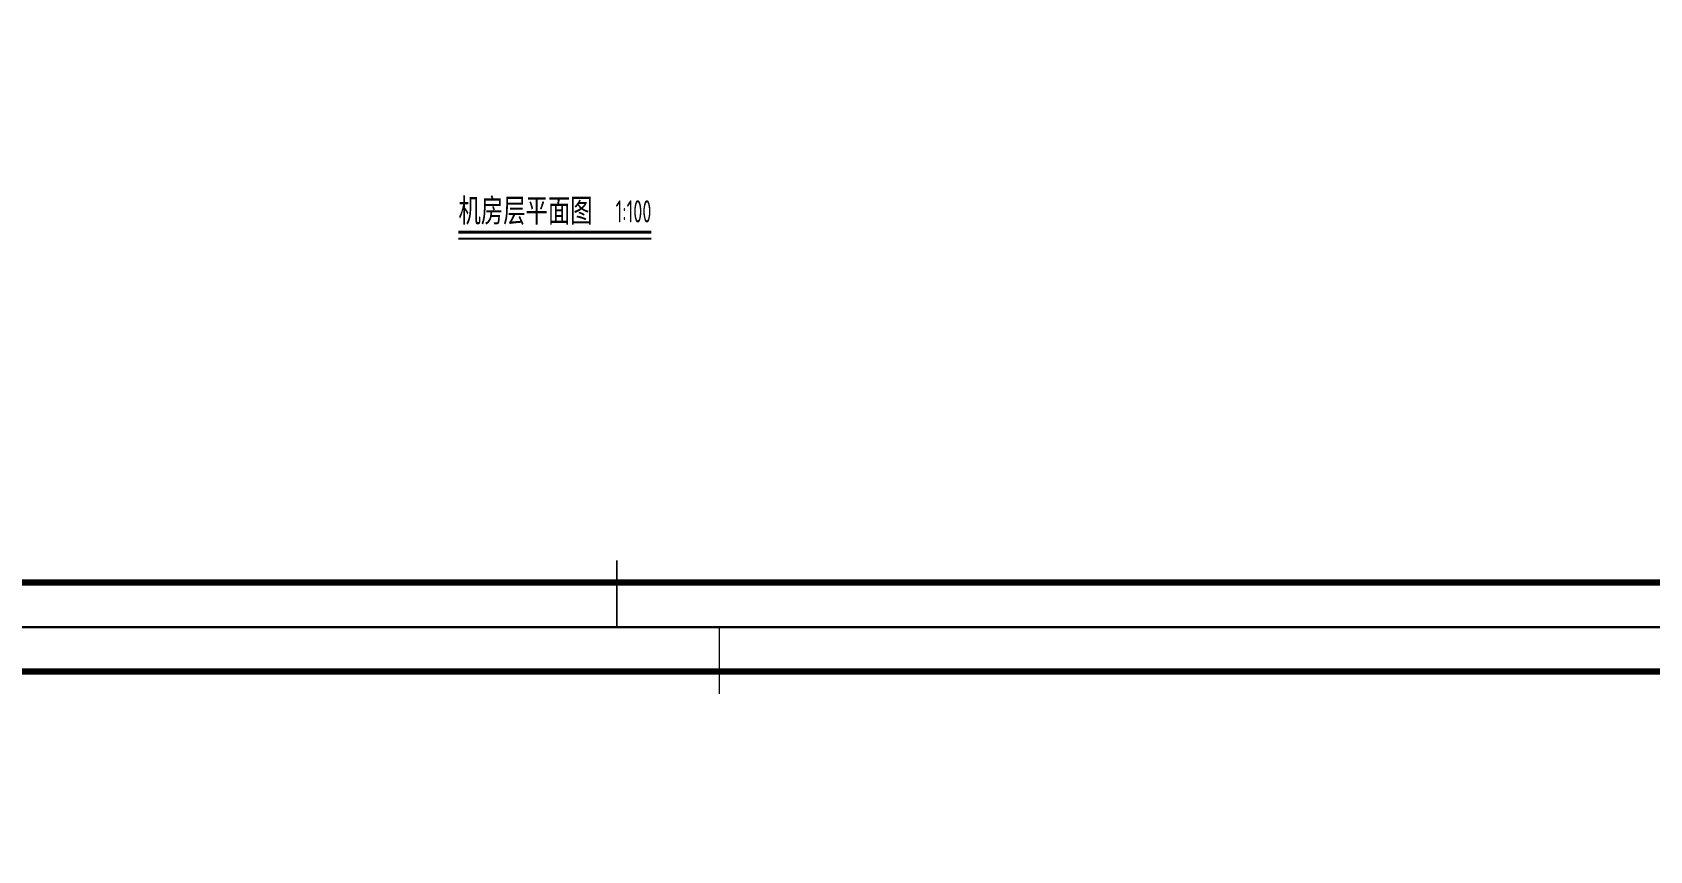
# Model space of a CAD drawing. Extents: x -59851 to 653804, y -249523 to 437614.
# Drawn here: x -30914 to 5412, y -195127 to -176749 of the extents above; entities that cross this region are included whole.
import ezdxf
from ezdxf.enums import TextEntityAlignment as Align

# ---------------------------------------------------------------- set-up
doc = ezdxf.new("R2010")
doc.units = 0
doc.header["$LTSCALE"] = 1000
doc.header["$MEASUREMENT"] = 0
for name, color, linetype in [('DIM_SYMB', 3, 'Continuous'), ('LABEL_FIXBOX_PM', 7, 'Continuous'), ('LABEL_TXT_PM', 1, 'Continuous'), ('PUB_TEXT', 7, 'Continuous')]:
    doc.layers.add(name, color=color, linetype=linetype)
doc.styles.add('LABEL_TXT_PM', font='pm_njadri_romans1.shx', dxfattribs={"width": 0.7, "bigfont": 'pm_njadri_hztxt.shx'})
doc.styles.get("Standard").update_dxf_attribs({"font": 'gbenor.shx', "width": 0.7, "bigfont": 'gbcbig.shx'})
doc.styles.add('黑体', font='simhei.ttf', dxfattribs={"width": 0.7})

# ---------------------------------------------------------------- blocks, each defined once
blk = doc.blocks.new('PMSheet_A1_20150113_5-3892016032414355901')
at = {"layer": 'LABEL_FIXBOX_PM'}
blk.add_lwpolyline([(0, 594), (841, 594), (841, 0), (0, 0)], close=True, dxfattribs=at)
at = {"layer": 'LABEL_FIXBOX_PM', "const_width": 0.35}
for points in [[(420.5, 594), (420.5, 579)], [(420.5, 15), (420.5, 0)]]:
    blk.add_lwpolyline(points, dxfattribs=at)
at = {"layer": 'LABEL_FIXBOX_PM', "const_width": 1.4}
blk.add_lwpolyline([(831, 584), (25, 584), (25, 10), (831, 10)], close=True, dxfattribs=at)
at = {"layer": 'LABEL_TXT_PM', "style": 'LABEL_TXT_PM'}
for tag, height, width, p in [('修改图应说明理由', 4.5, 0.7, (788.35, 468.8)), ('出图章签名', 4.5, 0.7, (759.46, 338.09)), ('建设单位_U01', 4.5, 0.7, (800.9, 212.14)), ('建设单位', 4.5, 0.7, (800.9, 210.2)), ('建设单位_D01', 4.5, 0.7, (800.9, 207.4)), ('项目名称_U01', 4.5, 0.7, (800.9, 200.42)), ('项目名称_D01', 4.5, 0.7, (800.9, 195.3)), ('项目名称', 4.5, 0.7, (800.9, 198.19)), ('设计编号', 4.5, 0.6, (780.76, 187.9)), ('分项号', 4.5, 0.6, (820.26, 188)), ('项目经理', 4.5, 0.7, (780.26, 172)), ('项目经理签名', 4.5, 0.7, (810.18, 172.26)), ('审定', 4.5, 0.7, (780.26, 163.9)), ('审定签名', 4.5, 0.7, (810.18, 164.16)), ('审核', 4.5, 0.7, (780.26, 156)), ('审核签名', 4.5, 0.7, (810.18, 156.26)), ('项目负责', 4.5, 0.7, (780.26, 148)), ('项目负责签名', 4.5, 0.7, (810.18, 148.26)), ('专业负责', 4.5, 0.7, (780.26, 140)), ('专业负责签名', 4.5, 0.7, (810.18, 140.26)), ('校对', 4.5, 0.7, (780.26, 131.9)), ('校对签名', 4.5, 0.7, (810.18, 132.16)), ('设计', 4.5, 0.7, (780.26, 124)), ('设计签名', 4.5, 0.7, (810.18, 124.26)), ('绘制', 4.5, 0.7, (780.26, 115.9)), ('绘制签名', 4.5, 0.7, (810.18, 116.16)), ('方案_01', 4.5, 0.7, (780.26, 95.9)), ('方案_01签名', 4.5, 0.7, (810.18, 96.16)), ('方案_02', 4.5, 0.7, (780.26, 87.9)), ('方案_02签名', 4.5, 0.7, (810.18, 88.16)), ('方案_03', 4.5, 0.7, (780.29, 79.9)), ('方案_03签名', 4.5, 0.7, (810.2, 80.16)), ('方案_04', 4.5, 0.7, (780.26, 71.9)), ('方案_04签名', 4.5, 0.7, (810.18, 72.16)), ('图名_U02', 4.5, 0.7, (790.5, 60.2)), ('图名_U01', 4.5, 0.7, (790.5, 54.2)), ('图名', 4.5, 0.7, (790.5, 47.96)), ('图名_D01', 4.5, 0.7, (790.5, 42.4)), ('图名_D02', 4.5, 0.7, (790.5, 37)), ('图号', 3.5, 0.7, (760.97, 20.95)), ('图档号', 3.5, 0.7, (781.1, 20.95)), ('日期', 3.5, 0.7, (801.07, 20.95)), ('版本号', 3.5, 0.7, (820.27, 20.95))]:
    blk.add_attdef(tag, text='', height=height, dxfattribs=dict(at, width=width)).set_placement(p, align=Align.CENTER)

msp = doc.modelspace()

# ---------------------------------------------------------------- linework, layer by layer
at = {"layer": 'DIM_SYMB', "const_width": 70}
msp.add_lwpolyline([(-21342.1, -181236), (-17012.4, -181236)], dxfattribs=at)
at = {"layer": 'DIM_SYMB'}
msp.add_lwpolyline([(-21342.1, -181376), (-17012.4, -181376)], dxfattribs=at)

# ---------------------------------------------------------------- block references
at = {"xscale": 100, "yscale": 100, "zscale": 100}
for p in [(-59833.4, -190105.4), (-57533.4, -249505.4)]:
    msp.add_blockref('PMSheet_A1_20150113_5-3892016032414355901', p, dxfattribs=at)

# ---------------------------------------------------------------- texts
at = {"layer": 'PUB_TEXT', "style": '黑体', "width": 0.7}
msp.add_text('机房层平面图', height=525.74, dxfattribs=at).set_placement((-21342.1, -181010.4))
at = {"layer": 'PUB_TEXT', "width": 0.7}
msp.add_text('1:100', height=500, dxfattribs=at).set_placement((-17812.6, -181019.2))

doc.saveas('drawing.dxf')
